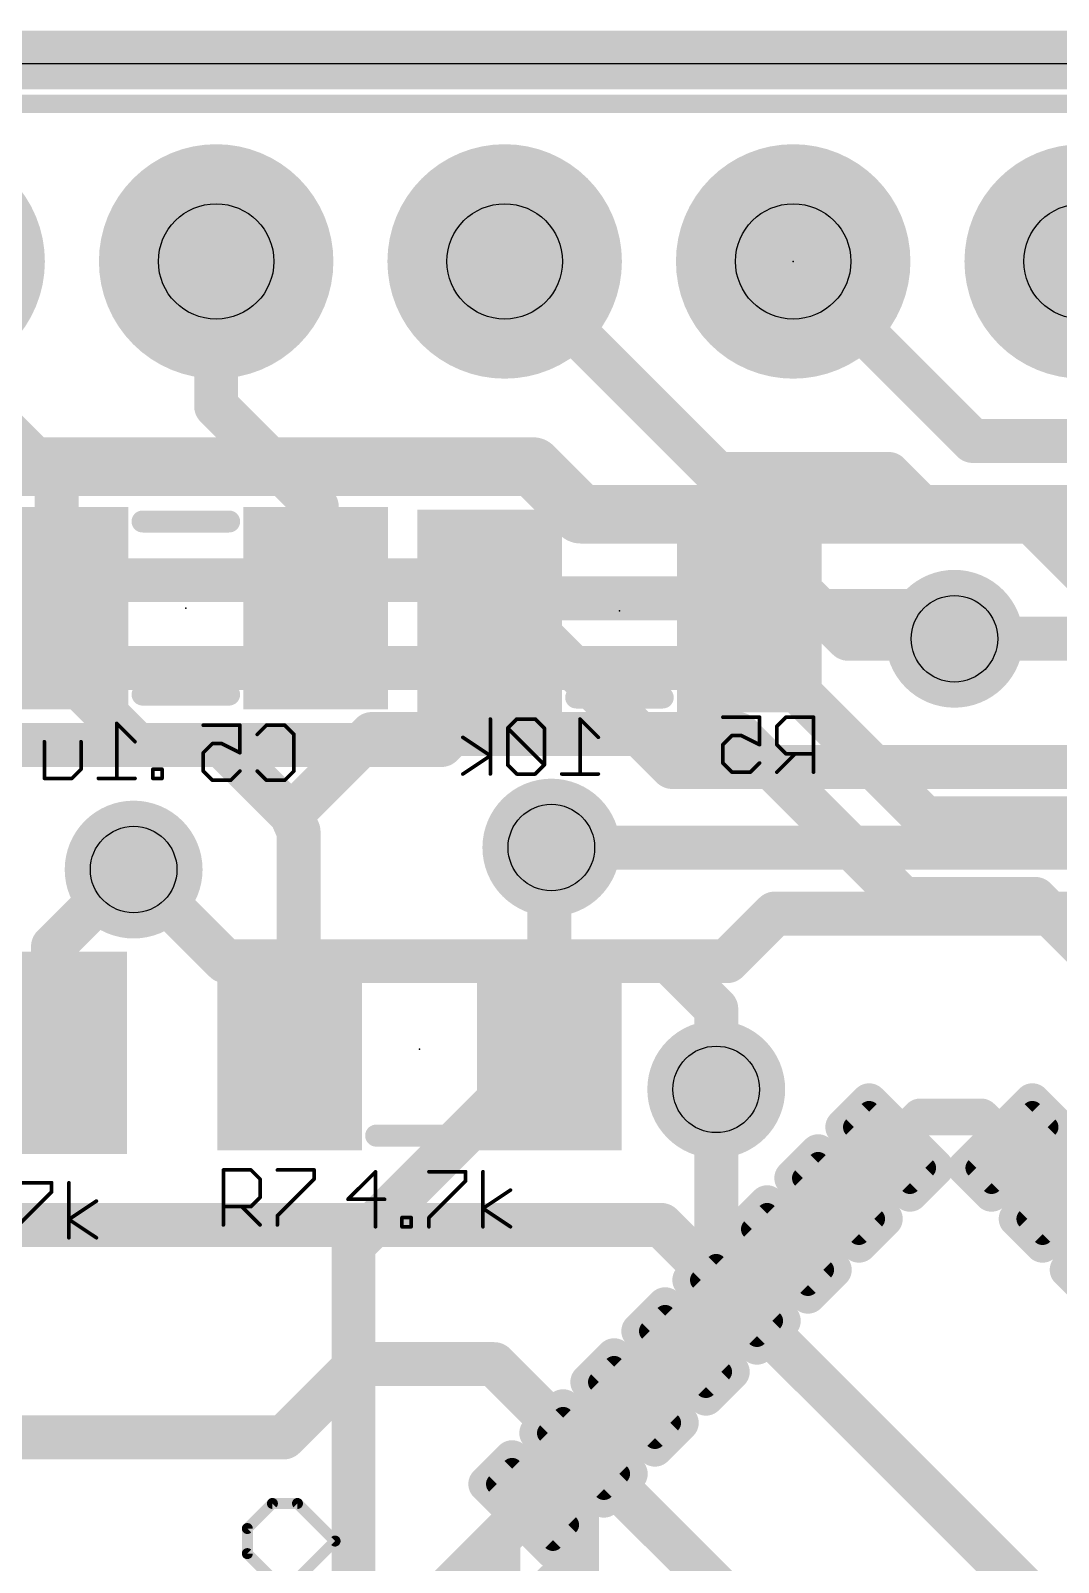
# Model space of a CAD drawing. Extents: x -6 to 101, y -9 to 20.
# Drawn here: x 11.43 to 18.55, y 9.17 to 19.79 of the extents above; entities that cross this region are included whole.
import ezdxf

# ---------------------------------------------------------------- set-up
doc = ezdxf.new("R2010")
doc.units = 0
for name, color, linetype in [('1', 22, 'CONTINUOUS'), ('16', 175, 'CONTINUOUS'), ('17', 82, 'CONTINUOUS'), ('18', 82, 'CONTINUOUS'), ('20', 7, 'CONTINUOUS'), ('21', 253, 'CONTINUOUS'), ('22', 253, 'CONTINUOUS'), ('23', 7, 'CONTINUOUS'), ('24', 7, 'CONTINUOUS'), ('25', 253, 'CONTINUOUS'), ('26', 253, 'CONTINUOUS'), ('29', 253, 'CONTINUOUS'), ('30', 253, 'CONTINUOUS'), ('31', 253, 'CONTINUOUS'), ('32', 253, 'CONTINUOUS'), ('44', 253, 'CONTINUOUS'), ('52', 253, 'CONTINUOUS')]:
    doc.layers.add(name, color=color, linetype=linetype)

# ---------------------------------------------------------------- blocks, each defined once
blk = doc.blocks.new('RECT')
blk.add_solid([(-0.5, -0.5), (0.5, -0.5), (-0.5, 0.5), (0.5, 0.5)])
blk = doc.blocks.new('ROUNDP')
at = {"const_width": 0.5}
blk.add_lwpolyline([(0, -0.25, 1), (0, 0.25, 1), (0, -0.25)], format="xyb", dxfattribs=at)
blk = doc.blocks.new('RECT80512X144512R50')
at = {"const_width": 0.1258}
blk.add_lwpolyline([(0.1887, -0.3258), (0.1887, 0.3258, 0.4142), (0.1258, 0.3887), (-0.1258, 0.3887, 0.4142), (-0.1887, 0.3258), (-0.1887, -0.3258, 0.4142), (-0.1258, -0.3887), (0.1258, -0.3887, 0.4142)], format="xyb", close=True, dxfattribs=at)
blk.add_solid([(-0.1512, -0.3512), (0.1512, -0.3512), (-0.1512, 0.3512), (0.1512, 0.3512)])
blk = doc.blocks.new('RECT112000X48000R50')
at = {"const_width": 0.075}
blk.add_lwpolyline([(0.3125, -0.075), (0.3125, 0.075, 0.4142), (0.275, 0.1125), (-0.275, 0.1125, 0.4142), (-0.3125, 0.075), (-0.3125, -0.075, 0.4142), (-0.275, -0.1125), (0.275, -0.1125, 0.4142)], format="xyb", close=True, dxfattribs=at)
blk.add_solid([(-0.2938, -0.0938), (0.2938, -0.0938), (-0.2938, 0.0938), (0.2938, 0.0938)])
blk = doc.blocks.new('RECT144512X80512R50')
at = {"const_width": 0.1258}
blk.add_lwpolyline([(0.3887, -0.1258), (0.3887, 0.1258, 0.4142), (0.3258, 0.1887), (-0.3258, 0.1887, 0.4142), (-0.3887, 0.1258), (-0.3887, -0.1258, 0.4142), (-0.3258, -0.1887), (0.3258, -0.1887, 0.4142)], format="xyb", close=True, dxfattribs=at)
blk.add_solid([(-0.3512, -0.1512), (0.3512, -0.1512), (-0.3512, 0.1512), (0.3512, 0.1512)])
blk = doc.blocks.new('RECT48000X112000R50')
at = {"const_width": 0.075}
blk.add_lwpolyline([(0.1125, -0.275), (0.1125, 0.275, 0.4142), (0.075, 0.3125), (-0.075, 0.3125, 0.4142), (-0.1125, 0.275), (-0.1125, -0.275, 0.4142), (-0.075, -0.3125), (0.075, -0.3125, 0.4142)], format="xyb", close=True, dxfattribs=at)
blk.add_solid([(-0.0938, -0.2938), (0.0938, -0.2938), (-0.0938, 0.2938), (0.0938, 0.2938)])
blk = doc.blocks.new('ROUNDV')
at = {"const_width": 0.5}
blk.add_lwpolyline([(0, -0.25, 1), (0, 0.25, 1), (0, -0.25)], format="xyb", dxfattribs=at)

msp = doc.modelspace()

# ---------------------------------------------------------------- linework, layer by layer
at = {"layer": '1'}
for points, const_width in [([(0.0254, 19.5834), (44.0436, 19.5834)], 0.4064), ([(17.9578, 16.9418), (16.7132, 18.1864)], 0.3048), ([(17.9578, 16.9418), (23.4696, 16.9418)], 0.3048), ([(5.9436, 16.764), (14.9098, 16.764)], 0.4064), ([(14.9098, 16.764), (15.24, 16.4338)], 0.4064), ([(15.24, 16.4338), (22.606, 16.4338)], 0.4064), ([(14.1732, 15.9766), (10.3632, 15.9766)], 0.3048), ([(14.4018, 15.8496), (14.1732, 15.9766)], 0.3048), ([(16.8148, 15.8496), (14.4018, 15.8496)], 0.3048), ([(17.0942, 15.5702), (16.8148, 15.8496)], 0.3048), ([(17.8308, 15.5702), (17.0942, 15.5702)], 0.3048), ([(17.8308, 15.5702), (19.7866, 15.5702)], 0.3048), ([(10.7442, 15.367), (16.5862, 15.367)], 0.3048), ([(16.5862, 15.367), (17.6276, 14.3256)], 0.3048), ([(11.2014, 14.8336), (12.7508, 14.8336)], 0.3048), ([(12.7508, 14.8336), (13.2334, 14.351)], 0.3048), ([(13.7922, 14.9098), (13.2334, 14.351)], 0.3048), ([(16.3322, 14.9098), (13.7922, 14.9098)], 0.3048), ([(17.4752, 13.7668), (16.3322, 14.9098)], 0.3048), ([(13.2334, 14.351), (13.2842, 14.235)], 0.3048), ([(17.6276, 14.3256), (19.3548, 14.3256)], 0.3048), ([(13.2842, 14.235), (13.2842, 12.7872)], 0.3048), ([(15.0224, 13.6254), (15.0368, 14.1224)], 0.3048), ([(12.1158, 13.97), (11.5824, 13.4366)], 0.3048), ([(12.1412, 13.97), (12.1158, 13.97)], 0.3048), ([(18.3896, 13.7668), (17.4752, 13.7668)], 0.3048), ([(20.1422, 12.0142), (18.3896, 13.7668)], 0.3048), ([(15.0224, 12.7254), (15.0224, 13.6254)], 0.3048), ([(11.5824, 13.4366), (11.5824, 12.711)], 0.3048), ([(11.5824, 12.711), (11.5934, 12.7)], 0.3048), ([(13.2842, 12.7872), (13.2224, 12.7254)], 0.3048), ([(13.6652, 11.3682), (15.0224, 12.7254)], 0.3048), ([(15.2654, 12.7254), (15.0224, 12.7254)], 0.3048), ([(15.0224, 12.7254), (15.0986, 12.5078)], 0.3048), ([(16.1798, 11.0236), (16.1798, 12.446)], 0.3048), ([(13.6652, 8.8646), (13.6652, 11.3682)], 0.3048), ([(15.2146, 10.0584), (16.1798, 11.0236)], 0.3048), ([(15.2146, 6.9596), (15.2146, 10.0584)], 0.3048)]:
    msp.add_lwpolyline(points, dxfattribs=dict(at, const_width=const_width))
for points, const_width in [([(16.7671, 18.2403, 1), (16.6593, 18.1325)], 0.1524), ([(17.9578, 17.018, 1), (17.9578, 16.8656)], 0.1524), ([(17.9039, 16.8879, 1), (18.0117, 16.9957)], 0.1524), ([(14.9816, 16.8358, 1), (14.838, 16.6922)], 0.2032), ([(14.9098, 16.6624, 1), (14.9098, 16.8656)], 0.2032), ([(15.24, 16.5354, 1), (15.24, 16.3322)], 0.2032), ([(15.1682, 16.362, 1), (15.3118, 16.5056)], 0.2032), ([(14.2102, 16.0432, 1), (14.1362, 15.91)], 0.1524), ([(14.1732, 15.9004, 1), (14.1732, 16.0528)], 0.1524), ([(14.4018, 15.9258, 1), (14.4018, 15.7734)], 0.1524), ([(14.3648, 15.783, 1), (14.4388, 15.9162)], 0.1524), ([(16.8687, 15.9035, 1), (16.7609, 15.7957)], 0.1524), ([(16.8148, 15.7734, 1), (16.8148, 15.9258)], 0.1524), ([(17.0942, 15.6464, 1), (17.0942, 15.494)], 0.1524), ([(17.8308, 15.6464, 1), (17.8308, 15.494)], 0.1524), ([(17.8308, 15.494, 1), (17.8308, 15.6464)], 0.1524), ([(17.0403, 15.5163, 1), (17.1481, 15.6241)], 0.1524), ([(16.6401, 15.4209, 1), (16.5323, 15.3131)], 0.1524), ([(16.5862, 15.2908, 1), (16.5862, 15.4432)], 0.1524), ([(12.8047, 14.8875, 1), (12.6969, 14.7797)], 0.1524), ([(12.7508, 14.7574, 1), (12.7508, 14.9098)], 0.1524), ([(13.7922, 14.986, 1), (13.7922, 14.8336)], 0.1524), ([(13.8461, 14.8559, 1), (13.7383, 14.9637)], 0.1524), ([(16.3861, 14.9637, 1), (16.2783, 14.8559)], 0.1524), ([(16.3322, 14.8336, 1), (16.3322, 14.986)], 0.1524), ([(13.3032, 14.3816, 1), (13.1636, 14.3204)], 0.1524), ([(13.1795, 14.4049, 1), (13.2873, 14.2971)], 0.1524), ([(13.1795, 14.2971, 1), (13.2873, 14.4049)], 0.1524), ([(17.6276, 14.4018, 1), (17.6276, 14.2494)], 0.1524), ([(17.5737, 14.2717, 1), (17.6815, 14.3795)], 0.1524), ([(13.3604, 14.235, 1), (13.208, 14.235)], 0.1524), ([(13.2144, 14.2044, 1), (13.354, 14.2656)], 0.1524), ([(15.113, 14.1202, 1), (14.9606, 14.1246)], 0.1524), ([(12.1158, 14.0462, 1), (12.1158, 13.8938)], 0.1524), ([(12.1697, 13.9161, 1), (12.0619, 14.0239)], 0.1524), ([(12.1412, 13.8938, 1), (12.1412, 14.0462)], 0.1524), ([(17.4752, 13.843, 1), (17.4752, 13.6906)], 0.1524), ([(18.4435, 13.8207, 1), (18.3357, 13.7129)], 0.1524), ([(18.3896, 13.6906, 1), (18.3896, 13.843)], 0.1524), ([(17.4213, 13.7129, 1), (17.5291, 13.8207)], 0.1524), ([(15.0986, 13.6254, 1), (14.9462, 13.6254)], 0.1524), ([(14.9462, 13.6276, 1), (15.0986, 13.6232)], 0.1524), ([(11.6586, 13.4366, 1), (11.5062, 13.4366)], 0.1524), ([(11.5285, 13.4905, 1), (11.6363, 13.3827)], 0.1524), ([(11.6363, 12.7649, 1), (11.5285, 12.6571)], 0.1524), ([(13.1685, 12.7793, 1), (13.2763, 12.6715)], 0.1524), ([(13.208, 12.7872, 1), (13.3604, 12.7872)], 0.1524), ([(13.3381, 12.7333, 1), (13.2303, 12.8411)], 0.1524), ([(15.0224, 12.8016, 1), (15.0224, 12.6492)], 0.1524), ([(15.0943, 12.7506, 1), (14.9505, 12.7002)], 0.1524), ([(15.0763, 12.6715, 1), (14.9685, 12.7793)], 0.1524), ([(15.2654, 12.6492, 1), (15.2654, 12.8016)], 0.1524), ([(11.5062, 12.711, 1), (11.6586, 12.711)], 0.1524), ([(11.5395, 12.6461, 1), (11.6473, 12.7539)], 0.1524), ([(14.9462, 12.7254, 1), (15.0986, 12.7254)], 0.1524), ([(15.0267, 12.4826, 1), (15.1705, 12.533)], 0.1524), ([(16.256, 12.446, 1), (16.1036, 12.446)], 0.1524), ([(13.7414, 11.3682, 1), (13.589, 11.3682)], 0.1524), ([(13.6113, 11.4221, 1), (13.7191, 11.3143)], 0.1524), ([(16.2337, 10.9697, 1), (16.1259, 11.0775)], 0.1524), ([(16.1036, 11.0236, 1), (16.256, 11.0236)], 0.1524), ([(15.2908, 10.0584, 1), (15.1384, 10.0584)], 0.1524), ([(15.1607, 10.1123, 1), (15.2685, 10.0045)], 0.1524)]:
    msp.add_lwpolyline(points, format="xyb", dxfattribs=dict(at, const_width=const_width))
at = {"layer": '16'}
for points, const_width in [([(0.0254, 19.5834), (44.0436, 19.5834)], 0.4064), ([(12.7132, 18.1864), (12.7132, 17.1826)], 0.3048), ([(16.1864, 16.7132), (14.7132, 18.1864)], 0.3048), ([(17.9578, 16.9418), (16.7132, 18.1864)], 0.3048), ([(10.7188, 17.5514), (11.6078, 16.6624)], 0.3048), ([(12.7132, 17.1826), (13.4112, 16.4846)], 0.3048), ([(19.05, 16.9418), (17.9578, 16.9418)], 0.3048), ([(11.6078, 16.6624), (11.6078, 15.788)], 0.3048), ([(16.1864, 16.7132), (17.3736, 16.7132)], 0.3048), ([(17.3736, 16.7132), (17.653, 16.4338)], 0.3048), ([(13.4112, 16.4846), (13.4112, 15.7914)], 0.3048), ([(17.653, 16.4338), (18.3134, 16.4338)], 0.3048), ([(18.3134, 16.4338), (20.447, 14.3002)], 0.3048), ([(11.6078, 15.788), (11.603, 15.7832)], 0.3048), ([(11.603, 15.7832), (11.603, 15.3972)], 0.3048), ([(13.4112, 15.7914), (13.403, 15.7832)], 0.4064), ([(14.5288, 15.0876), (14.605, 15.759)], 0.3048), ([(14.605, 15.759), (14.6089, 15.7629)], 0.3048), ([(14.6089, 15.7629), (14.7933, 15.7629)], 0.3048), ([(14.7933, 15.7629), (15.875, 14.6812)], 0.3048), ([(16.4089, 15.7629), (17.4857, 15.7629)], 0.3048), ([(17.4857, 15.7629), (17.8308, 15.5702)], 0.3048), ([(11.603, 15.3972), (12.1666, 14.8336)], 0.3048), ([(14.2748, 14.8336), (14.5288, 15.0876)], 0.3048), ([(12.1666, 14.8336), (14.2748, 14.8336)], 0.3048), ([(15.875, 14.6812), (19.3294, 14.6812)], 0.3048), ([(15.0368, 14.1224), (19.05, 14.1224)], 0.3048), ([(12.7762, 13.335), (12.1412, 13.97)], 0.3048), ([(16.5862, 13.6652), (16.256, 13.335)], 0.3048), ([(18.7706, 13.6652), (16.5862, 13.6652)], 0.3048), ([(15.8496, 13.335), (12.7762, 13.335)], 0.3048), ([(16.256, 13.335), (15.8496, 13.335)], 0.3048), ([(16.1798, 13.0048), (15.8496, 13.335)], 0.3048), ([(16.1798, 12.446), (16.1798, 13.0048)], 0.3048), ([(10.4316, 11.5062), (15.7988, 11.5062)], 0.3048), ([(15.7988, 11.5062), (16.3205, 10.9845)], 0.3048), ([(16.3205, 10.9845), (16.3205, 10.9825)], 0.3048), ([(16.3205, 10.9825), (18.9992, 8.3038)], 0.3048), ([(13.6906, 10.541), (13.1826, 10.033)], 0.3048), ([(14.6406, 10.541), (13.6906, 10.541)], 0.3048), ([(15.2598, 9.9218), (14.6406, 10.541)], 0.3048), ([(13.1826, 10.033), (8.1534, 10.033)], 0.3048), ([(15.2598, 9.9218), (17.8664, 7.3152)], 0.3048), ([(13.589, 8.251), (14.9063, 9.5683)], 0.3048)]:
    msp.add_lwpolyline(points, dxfattribs=dict(at, const_width=const_width))
for points, const_width in [([(12.7894, 18.1864, 1), (12.637, 18.1864)], 0.1524), ([(14.7671, 18.2403, 1), (14.6593, 18.1325)], 0.1524), ([(16.7671, 18.2403, 1), (16.6593, 18.1325)], 0.1524), ([(12.7671, 17.2365, 1), (12.6593, 17.1287)], 0.1524), ([(12.637, 17.1826, 1), (12.7894, 17.1826)], 0.1524), ([(17.9578, 17.018, 1), (17.9578, 16.8656)], 0.1524), ([(17.9039, 16.8879, 1), (18.0117, 16.9957)], 0.1524), ([(11.684, 16.6624, 1), (11.5316, 16.6624)], 0.1524), ([(11.5539, 16.6085, 1), (11.6617, 16.7163)], 0.1524), ([(16.1864, 16.7894, 1), (16.1864, 16.637)], 0.1524), ([(16.1325, 16.6593, 1), (16.2403, 16.7671)], 0.1524), ([(17.4275, 16.7671, 1), (17.3197, 16.6593)], 0.1524), ([(17.3736, 16.637, 1), (17.3736, 16.7894)], 0.1524), ([(13.4874, 16.4846, 1), (13.335, 16.4846)], 0.1524), ([(13.3573, 16.4307, 1), (13.4651, 16.5385)], 0.1524), ([(17.653, 16.51, 1), (17.653, 16.3576)], 0.1524), ([(18.3673, 16.4877, 1), (18.2595, 16.3799)], 0.1524), ([(18.3134, 16.3576, 1), (18.3134, 16.51)], 0.1524), ([(17.5991, 16.3799, 1), (17.7069, 16.4877)], 0.1524), ([(11.6792, 15.7832, 1), (11.5268, 15.7832)], 0.1524), ([(11.6617, 15.7341, 1), (11.5539, 15.8419)], 0.1524), ([(13.3311, 15.855, 1), (13.4748, 15.7113)], 0.2032), ([(13.483, 15.7196, 1), (13.3394, 15.8633)], 0.2032), ([(11.5491, 15.8371, 1), (11.6568, 15.7293)], 0.1524), ([(11.5316, 15.788, 1), (11.684, 15.788)], 0.1524), ([(13.335, 15.7914, 1), (13.4874, 15.7914)], 0.1524), ([(14.5511, 15.8129, 1), (14.6589, 15.7051)], 0.1524), ([(14.6807, 15.7504, 1), (14.5293, 15.7676)], 0.1524), ([(14.6089, 15.8391, 1), (14.6089, 15.6867)], 0.1524), ([(14.6628, 15.709, 1), (14.555, 15.8168)], 0.1524), ([(14.8472, 15.8168, 1), (14.7394, 15.709)], 0.1524), ([(14.7933, 15.6867, 1), (14.7933, 15.8391)], 0.1524), ([(16.4089, 15.8391, 1), (16.4089, 15.6867)], 0.1524), ([(17.5229, 15.8294, 1), (17.4486, 15.6963)], 0.1524), ([(17.4857, 15.6867, 1), (17.4857, 15.8391)], 0.1524), ([(17.7937, 15.5037, 1), (17.8679, 15.6367)], 0.1524), ([(11.6568, 15.4511, 1), (11.5491, 15.3434)], 0.1524), ([(11.5268, 15.3972, 1), (11.6792, 15.3972)], 0.1524), ([(14.5827, 15.0337, 1), (14.4749, 15.1415)], 0.1524), ([(14.4531, 15.0962, 1), (14.6045, 15.079)], 0.1524), ([(12.1666, 14.9098, 1), (12.1666, 14.7574)], 0.1524), ([(14.2748, 14.7574, 1), (14.2748, 14.9098)], 0.1524), ([(12.1127, 14.7797, 1), (12.2205, 14.8875)], 0.1524), ([(14.2209, 14.8875, 1), (14.3287, 14.7797)], 0.1524), ([(15.875, 14.7574, 1), (15.875, 14.605)], 0.1524), ([(15.8211, 14.6273, 1), (15.9289, 14.7351)], 0.1524), ([(15.0368, 14.1986, 1), (15.0368, 14.0462)], 0.1524), ([(12.1951, 14.0239, 1), (12.0873, 13.9161)], 0.1524), ([(16.5862, 13.7414, 1), (16.5862, 13.589)], 0.1524), ([(16.6401, 13.6113, 1), (16.5323, 13.7191)], 0.1524), ([(12.7762, 13.4112, 1), (12.7762, 13.2588)], 0.1524), ([(15.8496, 13.4112, 1), (15.8496, 13.2588)], 0.1524), ([(15.9035, 13.3889, 1), (15.7957, 13.2811)], 0.1524), ([(15.8496, 13.2588, 1), (15.8496, 13.4112)], 0.1524), ([(16.256, 13.2588, 1), (16.256, 13.4112)], 0.1524), ([(12.7223, 13.2811, 1), (12.8301, 13.3889)], 0.1524), ([(16.2021, 13.3889, 1), (16.3099, 13.2811)], 0.1524), ([(16.256, 13.0048, 1), (16.1036, 13.0048)], 0.1524), ([(16.1259, 12.9509, 1), (16.2337, 13.0587)], 0.1524), ([(16.1036, 12.446, 1), (16.256, 12.446)], 0.1524), ([(15.8527, 11.5601, 1), (15.7449, 11.4523)], 0.1524), ([(15.7988, 11.43, 1), (15.7988, 11.5824)], 0.1524), ([(16.3967, 10.9845, 1), (16.2443, 10.9845)], 0.1524), ([(16.3744, 11.0364, 1), (16.2666, 10.9286)], 0.1524), ([(16.2443, 10.9825, 1), (16.3967, 10.9825)], 0.1524), ([(16.2666, 10.9306, 1), (16.3744, 11.0384)], 0.1524), ([(13.6906, 10.6172, 1), (13.6906, 10.4648)], 0.1524), ([(13.7445, 10.4871, 1), (13.6367, 10.5949)], 0.1524), ([(14.6945, 10.5949, 1), (14.5867, 10.4871)], 0.1524), ([(14.6406, 10.4648, 1), (14.6406, 10.6172)], 0.1524), ([(13.1287, 10.0869, 1), (13.2365, 9.9791)], 0.1524), ([(13.1826, 9.9568, 1), (13.1826, 10.1092)], 0.1524), ([(15.3137, 9.9757, 1), (15.2059, 9.8679)], 0.1524), ([(15.2059, 9.8679, 1), (15.3137, 9.9757)], 0.1524), ([(14.9601, 9.5144, 1), (14.8524, 9.6221)], 0.1524)]:
    msp.add_lwpolyline(points, format="xyb", dxfattribs=dict(at, const_width=const_width))
at = {"layer": '20'}
msp.add_line((1.016, 19.558), (43.4086, 19.558), dxfattribs=at)
at = {"layer": '21'}
for points, const_width in [([(43.7134, 19.2786), (0.5334, 19.2786)], 0.127), ([(13.8224, 13.3254), (14.4224, 13.3254)], 0.1524), ([(13.8224, 12.1254), (14.4224, 12.1254)], 0.1524)]:
    msp.add_lwpolyline(points, dxfattribs=dict(at, const_width=const_width))
at = {"layer": '21', "const_width": 0.0762}
for points in [[(13.8224, 13.3635, 1), (13.8224, 13.2873)], [(14.4224, 13.2873, 1), (14.4224, 13.3635)], [(13.8224, 12.1635, 1), (13.8224, 12.0873)], [(14.4224, 12.0873, 1), (14.4224, 12.1635)]]:
    msp.add_lwpolyline(points, format="xyb", dxfattribs=at)
at = {"layer": '22'}
for points, const_width in [([(12.803, 16.3832), (12.203, 16.3832)], 0.1524), ([(15.2089, 16.3629), (15.8089, 16.3629)], 0.1524), ([(12.803, 15.1832), (12.203, 15.1832)], 0.1524), ([(15.2089, 15.1629), (15.8089, 15.1629)], 0.1524), ([(18.0175, 12.2553), (17.5933, 12.2553)], 0.254), ([(14.6941, 9.3561), (14.6941, 8.9319)], 0.254)]:
    msp.add_lwpolyline(points, dxfattribs=dict(at, const_width=const_width))
for points, const_width in [([(12.203, 16.4213, 1), (12.203, 16.3451)], 0.0762), ([(12.803, 16.3451, 1), (12.803, 16.4213)], 0.0762), ([(15.2089, 16.401, 1), (15.2089, 16.3248)], 0.0762), ([(15.8089, 16.3248, 1), (15.8089, 16.401)], 0.0762), ([(12.203, 15.2213, 1), (12.203, 15.1451)], 0.0762), ([(12.803, 15.1451, 1), (12.803, 15.2213)], 0.0762), ([(15.2089, 15.201, 1), (15.2089, 15.1248)], 0.0762), ([(15.8089, 15.1248, 1), (15.8089, 15.201)], 0.0762), ([(17.5933, 12.3188, 1), (17.5933, 12.1918)], 0.127), ([(18.0175, 12.1918, 1), (18.0175, 12.3188)], 0.127), ([(14.7576, 9.3561, 1), (14.6306, 9.3561)], 0.127)]:
    msp.add_lwpolyline(points, format="xyb", dxfattribs=dict(at, const_width=const_width))
at = {"layer": '23'}
for p in [(16.7132, 18.1864), (14.1224, 12.7254)]:
    msp.add_point(p, dxfattribs=at)
at = {"layer": '24'}
for p in [(12.503, 15.7832), (15.5089, 15.7629)]:
    msp.add_point(p, dxfattribs=at)
at = {"layer": '25', "const_width": 0.0127}
for points in [[(12.7635, 11.8939, 1), (12.7635, 11.8812)], [(12.7698, 11.8875, 1), (12.7572, 11.8875)], [(12.9587, 11.892, 1), (12.9497, 11.883)], [(12.9542, 11.8812, 1), (12.9542, 11.8939)], [(13.1377, 11.8939, 1), (13.1377, 11.8812)], [(13.3983, 11.8875, 1), (13.3856, 11.8875)], [(13.3919, 11.8812, 1), (13.3919, 11.8939)], [(11.5788, 11.7986, 1), (11.5661, 11.7986)], [(11.5724, 11.7923, 1), (11.5724, 11.805)], [(11.6988, 11.7986, 1), (11.6861, 11.7986)], [(13.0241, 11.824, 1), (13.0114, 11.824)], [(13.0132, 11.8195, 1), (13.0222, 11.8285)], [(13.3856, 11.824, 1), (13.3983, 11.824)], [(13.3964, 11.8195, 1), (13.3874, 11.8285)], [(13.8241, 11.8748, 1), (13.8114, 11.8748)], [(13.8223, 11.8703, 1), (13.8133, 11.8793)], [(14.1884, 11.8812, 1), (14.1884, 11.8685)], [(14.449, 11.8748, 1), (14.4363, 11.8748)], [(14.4363, 11.8113, 1), (14.449, 11.8113)], [(14.4471, 11.8068, 1), (14.4381, 11.8158)], [(14.4426, 11.8685, 1), (14.4426, 11.8812)], [(14.569, 11.8748, 1), (14.5563, 11.8748)], [(11.5661, 11.7351, 1), (11.5788, 11.7351)], [(11.5769, 11.7306, 1), (11.5679, 11.7396)], [(11.8866, 11.6662, 1), (11.8796, 11.6768)], [(13.0114, 11.6969, 1), (13.0241, 11.6969)], [(13.0222, 11.6924, 1), (13.0132, 11.7014)], [(13.6271, 11.6905, 1), (13.6271, 11.6778)], [(13.6226, 11.6887, 1), (13.6316, 11.6797)], [(13.8813, 11.6778, 1), (13.8813, 11.6905)], [(14.7568, 11.7424, 1), (14.7498, 11.753)], [(12.7635, 11.6397, 1), (12.7635, 11.627)], [(12.8951, 11.6378, 1), (12.8861, 11.6288)], [(12.9497, 11.6378, 1), (12.9587, 11.6288)], [(12.9542, 11.627, 1), (12.9542, 11.6397)], [(13.1441, 11.5698, 1), (13.1314, 11.5698)], [(13.1332, 11.5742, 1), (13.1422, 11.5653)], [(14.5661, 11.6259, 1), (14.5591, 11.6153)], [(14.5591, 11.6259, 1), (14.5661, 11.6153)], [(11.6959, 11.5497, 1), (11.6889, 11.5391)], [(11.6889, 11.5497, 1), (11.6959, 11.5391)], [(12.7572, 11.5062, 1), (12.7698, 11.5062)], [(13.0132, 11.5017, 1), (13.0222, 11.5107)], [(13.1314, 11.5062, 1), (13.1441, 11.5062)], [(13.8114, 11.4935, 1), (13.8241, 11.4935)], [(14.0077, 11.5571, 1), (13.995, 11.5571)], [(14.0013, 11.5634, 1), (14.0013, 11.5507)], [(14.0013, 11.4999, 1), (14.0013, 11.4872)], [(13.995, 11.4935, 1), (14.0077, 11.4935)], [(14.0712, 11.5571, 1), (14.0585, 11.5571)], [(14.0585, 11.4935, 1), (14.0712, 11.4935)], [(14.0649, 11.5507, 1), (14.0649, 11.5634)], [(14.0649, 11.4872, 1), (14.0649, 11.4999)], [(14.1948, 11.5571, 1), (14.1821, 11.5571)], [(14.1839, 11.5615, 1), (14.1929, 11.5526)], [(14.1821, 11.4935, 1), (14.1948, 11.4935)], [(14.5563, 11.4935, 1), (14.569, 11.4935)], [(14.7498, 11.4882, 1), (14.7568, 11.4988)], [(11.6861, 11.4173, 1), (11.6988, 11.4173)], [(11.8796, 11.412, 1), (11.8866, 11.4226)]]:
    msp.add_lwpolyline(points, format="xyb", dxfattribs=at)
at = {"layer": '25', "const_width": 0.0254}
for points in [[(12.7635, 11.5062), (12.7635, 11.8875)], [(12.7635, 11.8875), (12.9542, 11.8875)], [(12.9542, 11.8875), (13.0177, 11.824)], [(13.1377, 11.8875), (13.3919, 11.8875)], [(13.3919, 11.8875), (13.3919, 11.824)], [(11.3182, 11.7986), (11.5724, 11.7986)], [(11.5724, 11.7986), (11.5724, 11.7351)], [(11.6924, 11.4173), (11.6924, 11.7986)], [(13.0177, 11.824), (13.0177, 11.6969)], [(13.3919, 11.824), (13.1377, 11.5698)], [(13.8178, 11.8748), (13.6271, 11.6842)], [(13.8178, 11.4935), (13.8178, 11.8748)], [(14.1884, 11.8748), (14.4426, 11.8748)], [(14.4426, 11.8113), (14.1884, 11.5571)], [(14.4426, 11.8748), (14.4426, 11.8113)], [(14.5626, 11.4935), (14.5626, 11.8748)], [(11.5724, 11.7351), (11.3182, 11.4809)], [(11.6924, 11.5444), (11.8831, 11.6715)], [(13.0177, 11.6969), (12.9542, 11.6333)], [(13.6271, 11.6842), (13.8813, 11.6842)], [(14.5626, 11.6206), (14.7533, 11.7477)], [(12.9542, 11.6333), (12.7635, 11.6333)], [(12.8906, 11.6333), (13.0177, 11.5062)], [(13.1377, 11.5698), (13.1377, 11.5062)], [(14.7533, 11.4935), (14.5626, 11.6206)], [(11.8831, 11.4173), (11.6924, 11.5444)], [(14.0013, 11.4935), (14.0013, 11.5571)], [(14.0013, 11.5571), (14.0649, 11.5571)], [(14.0649, 11.4935), (14.0013, 11.4935)], [(14.0649, 11.5571), (14.0649, 11.4935)], [(14.1884, 11.5571), (14.1884, 11.4935)]]:
    msp.add_lwpolyline(points, dxfattribs=at)
at = {"layer": '26'}
for points, const_width in [([(12.1508, 14.8563), (12.0236, 14.9834)], 0.0254), ([(12.0236, 14.9834), (12.0236, 14.6021)], 0.0254), ([(12.6238, 14.9707), (12.8781, 14.9707)], 0.0254), ([(12.8781, 14.9707), (12.8781, 14.78)], 0.0254), ([(12.998, 14.9071), (13.0616, 14.9707)], 0.0254), ([(13.0616, 14.9707), (13.1887, 14.9707)], 0.0254), ([(13.1887, 14.9707), (13.2523, 14.9071)], 0.0254), ([(14.6142, 14.6326), (14.6142, 15.0139)], 0.0254), ([(14.7978, 15.0139), (14.7342, 14.9503)], 0.0254), ([(14.9249, 15.0139), (14.7978, 15.0139)], 0.0254), ([(14.9884, 14.9503), (14.9249, 15.0139)], 0.0254), ([(15.3626, 14.8868), (15.2355, 15.0139)], 0.0254), ([(15.2355, 15.0139), (15.2355, 14.6326)], 0.0254), ([(16.2258, 15.0266), (16.48, 15.0266)], 0.0254), ([(16.48, 15.0266), (16.48, 14.8359)], 0.0254), ([(16.6635, 15.0266), (16.6, 14.963)], 0.0254), ([(16.6, 14.963), (16.6, 14.8359)], 0.0254), ([(16.8542, 15.0266), (16.6635, 15.0266)], 0.0254), ([(16.8542, 14.6453), (16.8542, 15.0266)], 0.0254), ([(11.5223, 14.6021), (11.5223, 14.8563)], 0.0254), ([(11.7766, 14.8563), (11.7766, 14.6656)], 0.0254), ([(13.2523, 14.9071), (13.2523, 14.6529)], 0.0254), ([(14.6142, 14.7597), (14.4236, 14.8868)], 0.0254), ([(14.7342, 14.9503), (14.7342, 14.6961)], 0.0254), ([(14.9884, 14.6961), (14.7342, 14.9503)], 0.0254), ([(14.9884, 14.6961), (14.9884, 14.9503)], 0.0254), ([(16.2893, 14.8995), (16.2258, 14.8359)], 0.0254), ([(16.3529, 14.8995), (16.2893, 14.8995)], 0.0254), ([(16.48, 14.8359), (16.3529, 14.8995)], 0.0254), ([(12.6874, 14.8436), (12.6238, 14.78)], 0.0254), ([(12.6238, 14.78), (12.6238, 14.6529)], 0.0254), ([(12.7509, 14.8436), (12.6874, 14.8436)], 0.0254), ([(12.8781, 14.78), (12.7509, 14.8436)], 0.0254), ([(14.4236, 14.6326), (14.6142, 14.7597)], 0.0254), ([(16.2258, 14.8359), (16.2258, 14.7088)], 0.0254), ([(16.6, 14.8359), (16.6635, 14.7724)], 0.0254), ([(16.7271, 14.7724), (16.6, 14.6453)], 0.0254), ([(16.6635, 14.7724), (16.8542, 14.7724)], 0.0254), ([(11.7766, 14.6656), (11.713, 14.6021)], 0.0254), ([(12.3379, 14.6656), (12.2743, 14.6656)], 0.0254), ([(12.2743, 14.6656), (12.2743, 14.6021)], 0.0254), ([(12.3379, 14.6021), (12.3379, 14.6656)], 0.0254), ([(12.6238, 14.6529), (12.6874, 14.5894)], 0.0254), ([(12.8145, 14.5894), (12.8781, 14.6529)], 0.0254), ([(13.0616, 14.5894), (12.998, 14.6529)], 0.0254), ([(13.2523, 14.6529), (13.1887, 14.5894)], 0.0254), ([(14.7342, 14.6961), (14.7978, 14.6326)], 0.0254), ([(14.9249, 14.6326), (14.9884, 14.6961)], 0.0254), ([(16.2258, 14.7088), (16.2893, 14.6453)], 0.0254), ([(16.2893, 14.6453), (16.4164, 14.6453)], 0.0254), ([(16.4164, 14.6453), (16.48, 14.7088)], 0.0254), ([(11.713, 14.6021), (11.5223, 14.6021)], 0.0254), ([(12.1508, 14.6021), (11.8965, 14.6021)], 0.0254), ([(12.2743, 14.6021), (12.3379, 14.6021)], 0.0254), ([(12.6874, 14.5894), (12.8145, 14.5894)], 0.0254), ([(13.1887, 14.5894), (13.0616, 14.5894)], 0.0254), ([(14.7978, 14.6326), (14.9249, 14.6326)], 0.0254), ([(15.3626, 14.6326), (15.1084, 14.6326)], 0.0254), ([(13.1032, 9.575), (12.9294, 9.4012)], 0.0762), ([(13.2769, 9.575), (13.1032, 9.575)], 0.0762), ([(13.5376, 9.3143), (13.2769, 9.575)], 0.0762), ([(12.9294, 9.4012), (12.9294, 9.2274)], 0.0762), ([(13.0163, 8.793), (13.5376, 9.3143)], 0.0762), ([(12.9294, 9.2274), (13.19, 8.9668)], 0.0762)]:
    msp.add_lwpolyline(points, dxfattribs=dict(at, const_width=const_width))
for points, const_width in [([(12.0281, 14.9879, 1), (12.0192, 14.9789)], 0.0127), ([(12.03, 14.9834, 1), (12.0173, 14.9834)], 0.0127), ([(12.6238, 14.9771, 1), (12.6238, 14.9644)], 0.0127), ([(12.8844, 14.9707, 1), (12.8717, 14.9707)], 0.0127), ([(12.8781, 14.9644, 1), (12.8781, 14.9771)], 0.0127), ([(13.0616, 14.9771, 1), (13.0616, 14.9644)], 0.0127), ([(13.0661, 14.9662, 1), (13.0571, 14.9752)], 0.0127), ([(13.1932, 14.9752, 1), (13.1842, 14.9662)], 0.0127), ([(13.1887, 14.9644, 1), (13.1887, 14.9771)], 0.0127), ([(14.6206, 15.0139, 1), (14.6079, 15.0139)], 0.0127), ([(14.7978, 15.0203, 1), (14.7978, 15.0076)], 0.0127), ([(14.8022, 15.0094, 1), (14.7933, 15.0184)], 0.0127), ([(14.9294, 15.0184, 1), (14.9204, 15.0094)], 0.0127), ([(14.9249, 15.0076, 1), (14.9249, 15.0203)], 0.0127), ([(15.24, 15.0184, 1), (15.231, 15.0094)], 0.0127), ([(15.2419, 15.0139, 1), (15.2292, 15.0139)], 0.0127), ([(16.2258, 15.033, 1), (16.2258, 15.0203)], 0.0127), ([(16.4863, 15.0266, 1), (16.4736, 15.0266)], 0.0127), ([(16.48, 15.0203, 1), (16.48, 15.033)], 0.0127), ([(16.6063, 14.963, 1), (16.5936, 14.963)], 0.0127), ([(16.6635, 15.033, 1), (16.6635, 15.0203)], 0.0127), ([(16.668, 15.0221, 1), (16.659, 15.0311)], 0.0127), ([(16.8605, 15.0266, 1), (16.8478, 15.0266)], 0.0127), ([(16.8542, 15.0203, 1), (16.8542, 15.033)], 0.0127), ([(11.5287, 14.8563, 1), (11.516, 14.8563)], 0.0127), ([(11.7829, 14.8563, 1), (11.7702, 14.8563)], 0.0127), ([(12.9936, 14.9116, 1), (13.0025, 14.9027)], 0.0127), ([(13.2586, 14.9071, 1), (13.2459, 14.9071)], 0.0127), ([(13.2478, 14.9027, 1), (13.2567, 14.9116)], 0.0127), ([(14.4271, 14.8921, 1), (14.42, 14.8815)], 0.0127), ([(14.7406, 14.9503, 1), (14.7279, 14.9503)], 0.0127), ([(14.7387, 14.9548, 1), (14.7297, 14.9459)], 0.0127), ([(14.7297, 14.9548, 1), (14.7387, 14.9459)], 0.0127), ([(14.9948, 14.9503, 1), (14.9821, 14.9503)], 0.0127), ([(14.9839, 14.9459, 1), (14.9929, 14.9548)], 0.0127), ([(15.3581, 14.8823, 1), (15.3671, 14.8913)], 0.0127), ([(16.2893, 14.9058, 1), (16.2893, 14.8931)], 0.0127), ([(16.2938, 14.895, 1), (16.2848, 14.904)], 0.0127), ([(16.3557, 14.9052, 1), (16.35, 14.8938)], 0.0127), ([(16.3529, 14.8931, 1), (16.3529, 14.9058)], 0.0127), ([(16.5955, 14.9675, 1), (16.6045, 14.9586)], 0.0127), ([(12.1463, 14.8518, 1), (12.1552, 14.8608)], 0.0127), ([(12.6193, 14.7845, 1), (12.6283, 14.7755)], 0.0127), ([(12.6302, 14.78, 1), (12.6175, 14.78)], 0.0127), ([(12.6874, 14.8499, 1), (12.6874, 14.8372)], 0.0127), ([(12.6919, 14.8391, 1), (12.6829, 14.8481)], 0.0127), ([(12.7538, 14.8493, 1), (12.7481, 14.8379)], 0.0127), ([(12.7509, 14.8372, 1), (12.7509, 14.8499)], 0.0127), ([(12.8717, 14.78, 1), (12.8844, 14.78)], 0.0127), ([(12.8752, 14.7744, 1), (12.8809, 14.7857)], 0.0127), ([(14.6177, 14.7544, 1), (14.6107, 14.765)], 0.0127), ([(14.6107, 14.7544, 1), (14.6177, 14.765)], 0.0127), ([(16.2321, 14.8359, 1), (16.2194, 14.8359)], 0.0127), ([(16.2213, 14.8404, 1), (16.2303, 14.8315)], 0.0127), ([(16.4736, 14.8359, 1), (16.4863, 14.8359)], 0.0127), ([(16.4771, 14.8303, 1), (16.4828, 14.8416)], 0.0127), ([(16.5936, 14.8359, 1), (16.6063, 14.8359)], 0.0127), ([(16.6045, 14.8404, 1), (16.5955, 14.8315)], 0.0127), ([(16.6635, 14.7787, 1), (16.6635, 14.766)], 0.0127), ([(16.659, 14.7679, 1), (16.668, 14.7769)], 0.0127), ([(16.7316, 14.7679, 1), (16.7226, 14.7769)], 0.0127), ([(16.8542, 14.766, 1), (16.8542, 14.7787)], 0.0127), ([(11.7702, 14.6656, 1), (11.7829, 14.6656)], 0.0127), ([(11.781, 14.6611, 1), (11.7721, 14.6701)], 0.0127), ([(12.2743, 14.672, 1), (12.2743, 14.6593)], 0.0127), ([(12.2807, 14.6656, 1), (12.268, 14.6656)], 0.0127), ([(12.3442, 14.6656, 1), (12.3315, 14.6656)], 0.0127), ([(12.3379, 14.6593, 1), (12.3379, 14.672)], 0.0127), ([(12.6283, 14.6574, 1), (12.6193, 14.6484)], 0.0127), ([(12.6175, 14.6529, 1), (12.6302, 14.6529)], 0.0127), ([(12.8825, 14.6484, 1), (12.8736, 14.6574)], 0.0127), ([(13.0025, 14.6574, 1), (12.9936, 14.6484)], 0.0127), ([(13.2459, 14.6529, 1), (13.2586, 14.6529)], 0.0127), ([(13.2567, 14.6484, 1), (13.2478, 14.6574)], 0.0127), ([(14.7387, 14.7006, 1), (14.7297, 14.6916)], 0.0127), ([(14.7279, 14.6961, 1), (14.7406, 14.6961)], 0.0127), ([(14.9821, 14.6961, 1), (14.9948, 14.6961)], 0.0127), ([(14.9929, 14.6916, 1), (14.9839, 14.7006)], 0.0127), ([(14.9839, 14.6916, 1), (14.9929, 14.7006)], 0.0127), ([(16.2194, 14.7088, 1), (16.2321, 14.7088)], 0.0127), ([(16.2303, 14.7133, 1), (16.2213, 14.7043)], 0.0127), ([(16.2893, 14.6516, 1), (16.2893, 14.6389)], 0.0127), ([(16.2848, 14.6408, 1), (16.2938, 14.6498)], 0.0127), ([(16.4119, 14.6498, 1), (16.4209, 14.6408)], 0.0127), ([(16.4164, 14.6389, 1), (16.4164, 14.6516)], 0.0127), ([(16.4845, 14.7043, 1), (16.4755, 14.7133)], 0.0127), ([(16.5955, 14.6498, 1), (16.6045, 14.6408)], 0.0127), ([(11.5223, 14.6084, 1), (11.5223, 14.5957)], 0.0127), ([(11.516, 14.6021, 1), (11.5287, 14.6021)], 0.0127), ([(11.7085, 14.6066, 1), (11.7175, 14.5976)], 0.0127), ([(11.713, 14.5957, 1), (11.713, 14.6084)], 0.0127), ([(11.8965, 14.6084, 1), (11.8965, 14.5957)], 0.0127), ([(12.0173, 14.6021, 1), (12.03, 14.6021)], 0.0127), ([(12.1508, 14.5957, 1), (12.1508, 14.6084)], 0.0127), ([(12.2743, 14.6084, 1), (12.2743, 14.5957)], 0.0127), ([(12.268, 14.6021, 1), (12.2807, 14.6021)], 0.0127), ([(12.3315, 14.6021, 1), (12.3442, 14.6021)], 0.0127), ([(12.3379, 14.5957, 1), (12.3379, 14.6084)], 0.0127), ([(12.6874, 14.5957, 1), (12.6874, 14.583)], 0.0127), ([(12.6829, 14.5849, 1), (12.6919, 14.5939)], 0.0127), ([(12.81, 14.5939, 1), (12.819, 14.5849)], 0.0127), ([(12.8145, 14.583, 1), (12.8145, 14.5957)], 0.0127), ([(13.0616, 14.5957, 1), (13.0616, 14.583)], 0.0127), ([(13.0571, 14.5849, 1), (13.0661, 14.5939)], 0.0127), ([(13.1842, 14.5939, 1), (13.1932, 14.5849)], 0.0127), ([(13.1887, 14.583, 1), (13.1887, 14.5957)], 0.0127), ([(14.42, 14.6379, 1), (14.4271, 14.6273)], 0.0127), ([(14.6079, 14.6326, 1), (14.6206, 14.6326)], 0.0127), ([(14.7978, 14.6389, 1), (14.7978, 14.6262)], 0.0127), ([(14.7933, 14.6281, 1), (14.8022, 14.6371)], 0.0127), ([(14.9204, 14.6371, 1), (14.9294, 14.6281)], 0.0127), ([(14.9249, 14.6262, 1), (14.9249, 14.6389)], 0.0127), ([(15.1084, 14.6389, 1), (15.1084, 14.6262)], 0.0127), ([(15.2292, 14.6326, 1), (15.2419, 14.6326)], 0.0127), ([(15.3626, 14.6262, 1), (15.3626, 14.6389)], 0.0127), ([(16.8478, 14.6453, 1), (16.8605, 14.6453)], 0.0127), ([(13.1032, 9.594, 1), (13.1032, 9.5559)], 0.0381), ([(13.1166, 9.5615, 1), (13.0897, 9.5884)], 0.0381), ([(13.2904, 9.5884, 1), (13.2635, 9.5615)], 0.0381), ([(13.2769, 9.5559, 1), (13.2769, 9.594)], 0.0381), ([(12.9484, 9.4012, 1), (12.9103, 9.4012)], 0.0381), ([(12.9159, 9.4147, 1), (12.9429, 9.3877)], 0.0381), ([(13.551, 9.3008, 1), (13.5241, 9.3278)], 0.0381), ([(13.5241, 9.3008, 1), (13.551, 9.3278)], 0.0381), ([(12.9103, 9.2274, 1), (12.9484, 9.2274)], 0.0381), ([(12.9429, 9.2409, 1), (12.9159, 9.214)], 0.0381)]:
    msp.add_lwpolyline(points, format="xyb", dxfattribs=dict(at, const_width=const_width))
at = {"layer": '44'}
for centre, radius in [((12.7132, 18.1864), 0.4), ((14.7132, 18.1864), 0.4), ((16.7132, 18.1864), 0.4), ((18.7132, 18.1864), 0.4), ((17.8308, 15.5702), 0.3), ((15.0368, 14.1224), 0.3), ((12.1412, 13.97), 0.3), ((16.1798, 12.446), 0.3)]:
    msp.add_circle(centre, radius, dxfattribs=at)
at = {"layer": '52', "const_width": 0.254}
for points in [[(17.5933, 12.2553), (14.6941, 9.3561)], [(20.9167, 9.3561), (18.0175, 12.2553)]]:
    msp.add_lwpolyline(points, dxfattribs=at)
at = {"layer": '52', "const_width": 0.127}
for points in [[(17.6382, 12.2104, 1), (17.5484, 12.3002)], [(18.0624, 12.3002, 1), (17.9726, 12.2104)], [(14.6492, 9.401, 1), (14.739, 9.3112)]]:
    msp.add_lwpolyline(points, format="xyb", dxfattribs=at)

# ---------------------------------------------------------------- block references
at = {"layer": '1', "xscale": 0.8, "yscale": 1.2}
for p in [(11.5934, 12.7), (13.2224, 12.7254), (15.0224, 12.7254)]:
    msp.add_blockref('RECT', p, dxfattribs=at)
at = {"layer": '16', "xscale": 0.8, "yscale": 1.2, "rotation": 180}
for p in [(11.603, 15.7832), (13.403, 15.7832)]:
    msp.add_blockref('RECT', p, dxfattribs=at)
at = {"layer": '16', "xscale": 0.8, "yscale": 1.2}
for p in [(14.6089, 15.7629), (16.4089, 15.7629)]:
    msp.add_blockref('RECT', p, dxfattribs=at)
at = {"layer": '16', "rotation": 135}
for name, p in [('RECT112000X48000R50', (17.3811, 12.0431)), ('RECT48000X112000R50', (18.2297, 12.0431)), ('RECT112000X48000R50', (17.0276, 11.6896)), ('RECT48000X112000R50', (18.5832, 11.6896)), ('RECT112000X48000R50', (16.674, 11.336)), ('RECT112000X48000R50', (16.3205, 10.9825)), ('RECT112000X48000R50', (15.9669, 10.6289)), ('RECT112000X48000R50', (15.6134, 10.2754)), ('RECT112000X48000R50', (15.2598, 9.9218)), ('RECT112000X48000R50', (14.9063, 9.5683))]:
    msp.add_blockref(name, p, dxfattribs=at)
at = {"layer": '17', "xscale": 1.4224, "yscale": 1.4224, "rotation": 180}
for p in [(12.7132, 18.1864), (12.7132, 18.1864), (14.7132, 18.1864), (14.7132, 18.1864), (16.7132, 18.1864), (16.7132, 18.1864), (18.7132, 18.1864), (18.7132, 18.1864)]:
    msp.add_blockref('ROUNDP', p, dxfattribs=at)
at = {"layer": '18', "xscale": 0.9556, "yscale": 0.9556}
for p in [(17.8308, 15.5702), (17.8308, 15.5702), (15.0368, 14.1224), (15.0368, 14.1224), (12.1412, 13.97), (12.1412, 13.97), (16.1798, 12.446), (16.1798, 12.446)]:
    msp.add_blockref('ROUNDV', p, dxfattribs=at)
at = {"layer": '21', "xscale": 0.508, "yscale": 0.508, "rotation": 180}
for p in [(12.7132, 18.1864), (14.7132, 18.1864), (16.7132, 18.1864), (18.7132, 18.1864)]:
    msp.add_blockref('RECT', p, dxfattribs=at)
at = {"layer": '29', "xscale": 1.6256, "yscale": 1.6256, "rotation": 180}
for p in [(10.7132, 18.1864), (12.7132, 18.1864), (14.7132, 18.1864), (16.7132, 18.1864), (18.7132, 18.1864)]:
    msp.add_blockref('ROUNDP', p, dxfattribs=at)
at = {"layer": '29', "xscale": 1.0032, "yscale": 1.4032}
for p in [(11.5934, 12.7), (13.2224, 12.7254), (15.0224, 12.7254)]:
    msp.add_blockref('RECT', p, dxfattribs=at)
at = {"layer": '30', "rotation": 180}
for name, p, xscale, yscale in [('ROUNDP', (10.7132, 18.1864), 1.6256, 1.6256), ('ROUNDP', (12.7132, 18.1864), 1.6256, 1.6256), ('ROUNDP', (14.7132, 18.1864), 1.6256, 1.6256), ('ROUNDP', (16.7132, 18.1864), 1.6256, 1.6256), ('ROUNDP', (18.7132, 18.1864), 1.6256, 1.6256), ('RECT', (11.603, 15.7832), 1.0032, 1.4032), ('RECT', (13.403, 15.7832), 1.0032, 1.4032)]:
    msp.add_blockref(name, p, dxfattribs=dict(at, xscale=xscale, yscale=yscale))
at = {"layer": '30', "xscale": 1.0032, "yscale": 1.4032}
for p in [(14.6089, 15.7629), (16.4089, 15.7629)]:
    msp.add_blockref('RECT', p, dxfattribs=at)
at = {"layer": '30', "rotation": 135}
for name, p in [('RECT144512X80512R50', (17.3811, 12.0431)), ('RECT80512X144512R50', (18.2297, 12.0431)), ('RECT144512X80512R50', (17.0276, 11.6896)), ('RECT80512X144512R50', (18.5832, 11.6896)), ('RECT144512X80512R50', (16.674, 11.336)), ('RECT80512X144512R50', (18.9368, 11.336)), ('RECT144512X80512R50', (16.3205, 10.9825)), ('RECT144512X80512R50', (15.9669, 10.6289)), ('RECT144512X80512R50', (15.6134, 10.2754)), ('RECT144512X80512R50', (15.2598, 9.9218)), ('RECT144512X80512R50', (14.9063, 9.5683)), ('RECT80512X144512R50', (14.9063, 8.7197))]:
    msp.add_blockref(name, p, dxfattribs=at)
at = {"layer": '31', "xscale": 0.8, "yscale": 1.2}
for p in [(11.5934, 12.7), (13.2224, 12.7254), (15.0224, 12.7254)]:
    msp.add_blockref('RECT', p, dxfattribs=at)
at = {"layer": '32', "xscale": 0.8, "yscale": 1.2, "rotation": 180}
for p in [(11.603, 15.7832), (13.403, 15.7832)]:
    msp.add_blockref('RECT', p, dxfattribs=at)
at = {"layer": '32', "xscale": 0.8, "yscale": 1.2}
for p in [(14.6089, 15.7629), (16.4089, 15.7629)]:
    msp.add_blockref('RECT', p, dxfattribs=at)
at = {"layer": '32', "rotation": 135}
for name, p in [('RECT112000X48000R50', (17.3811, 12.0431)), ('RECT48000X112000R50', (18.2297, 12.0431)), ('RECT112000X48000R50', (17.0276, 11.6896)), ('RECT48000X112000R50', (18.5832, 11.6896)), ('RECT112000X48000R50', (16.674, 11.336)), ('RECT112000X48000R50', (16.3205, 10.9825)), ('RECT112000X48000R50', (15.9669, 10.6289)), ('RECT112000X48000R50', (15.6134, 10.2754)), ('RECT112000X48000R50', (15.2598, 9.9218)), ('RECT112000X48000R50', (14.9063, 9.5683))]:
    msp.add_blockref(name, p, dxfattribs=at)
at = {"layer": '52', "rotation": 135}
for p, xscale, yscale in [((17.4342, 11.9901), 0.45, 0.3), ((18.1766, 11.9901), 0.3, 0.45), ((17.0806, 11.6365), 0.45, 0.3), ((18.5302, 11.6365), 0.3, 0.45), ((16.7271, 11.283), 0.45, 0.3), ((16.3735, 10.9294), 0.45, 0.3), ((16.02, 10.5759), 0.45, 0.3), ((15.6664, 10.2223), 0.45, 0.3), ((15.3129, 9.8688), 0.45, 0.3), ((14.9593, 9.5152), 0.45, 0.3)]:
    msp.add_blockref('RECT', p, dxfattribs=dict(at, xscale=xscale, yscale=yscale))

doc.saveas('drawing.dxf')
